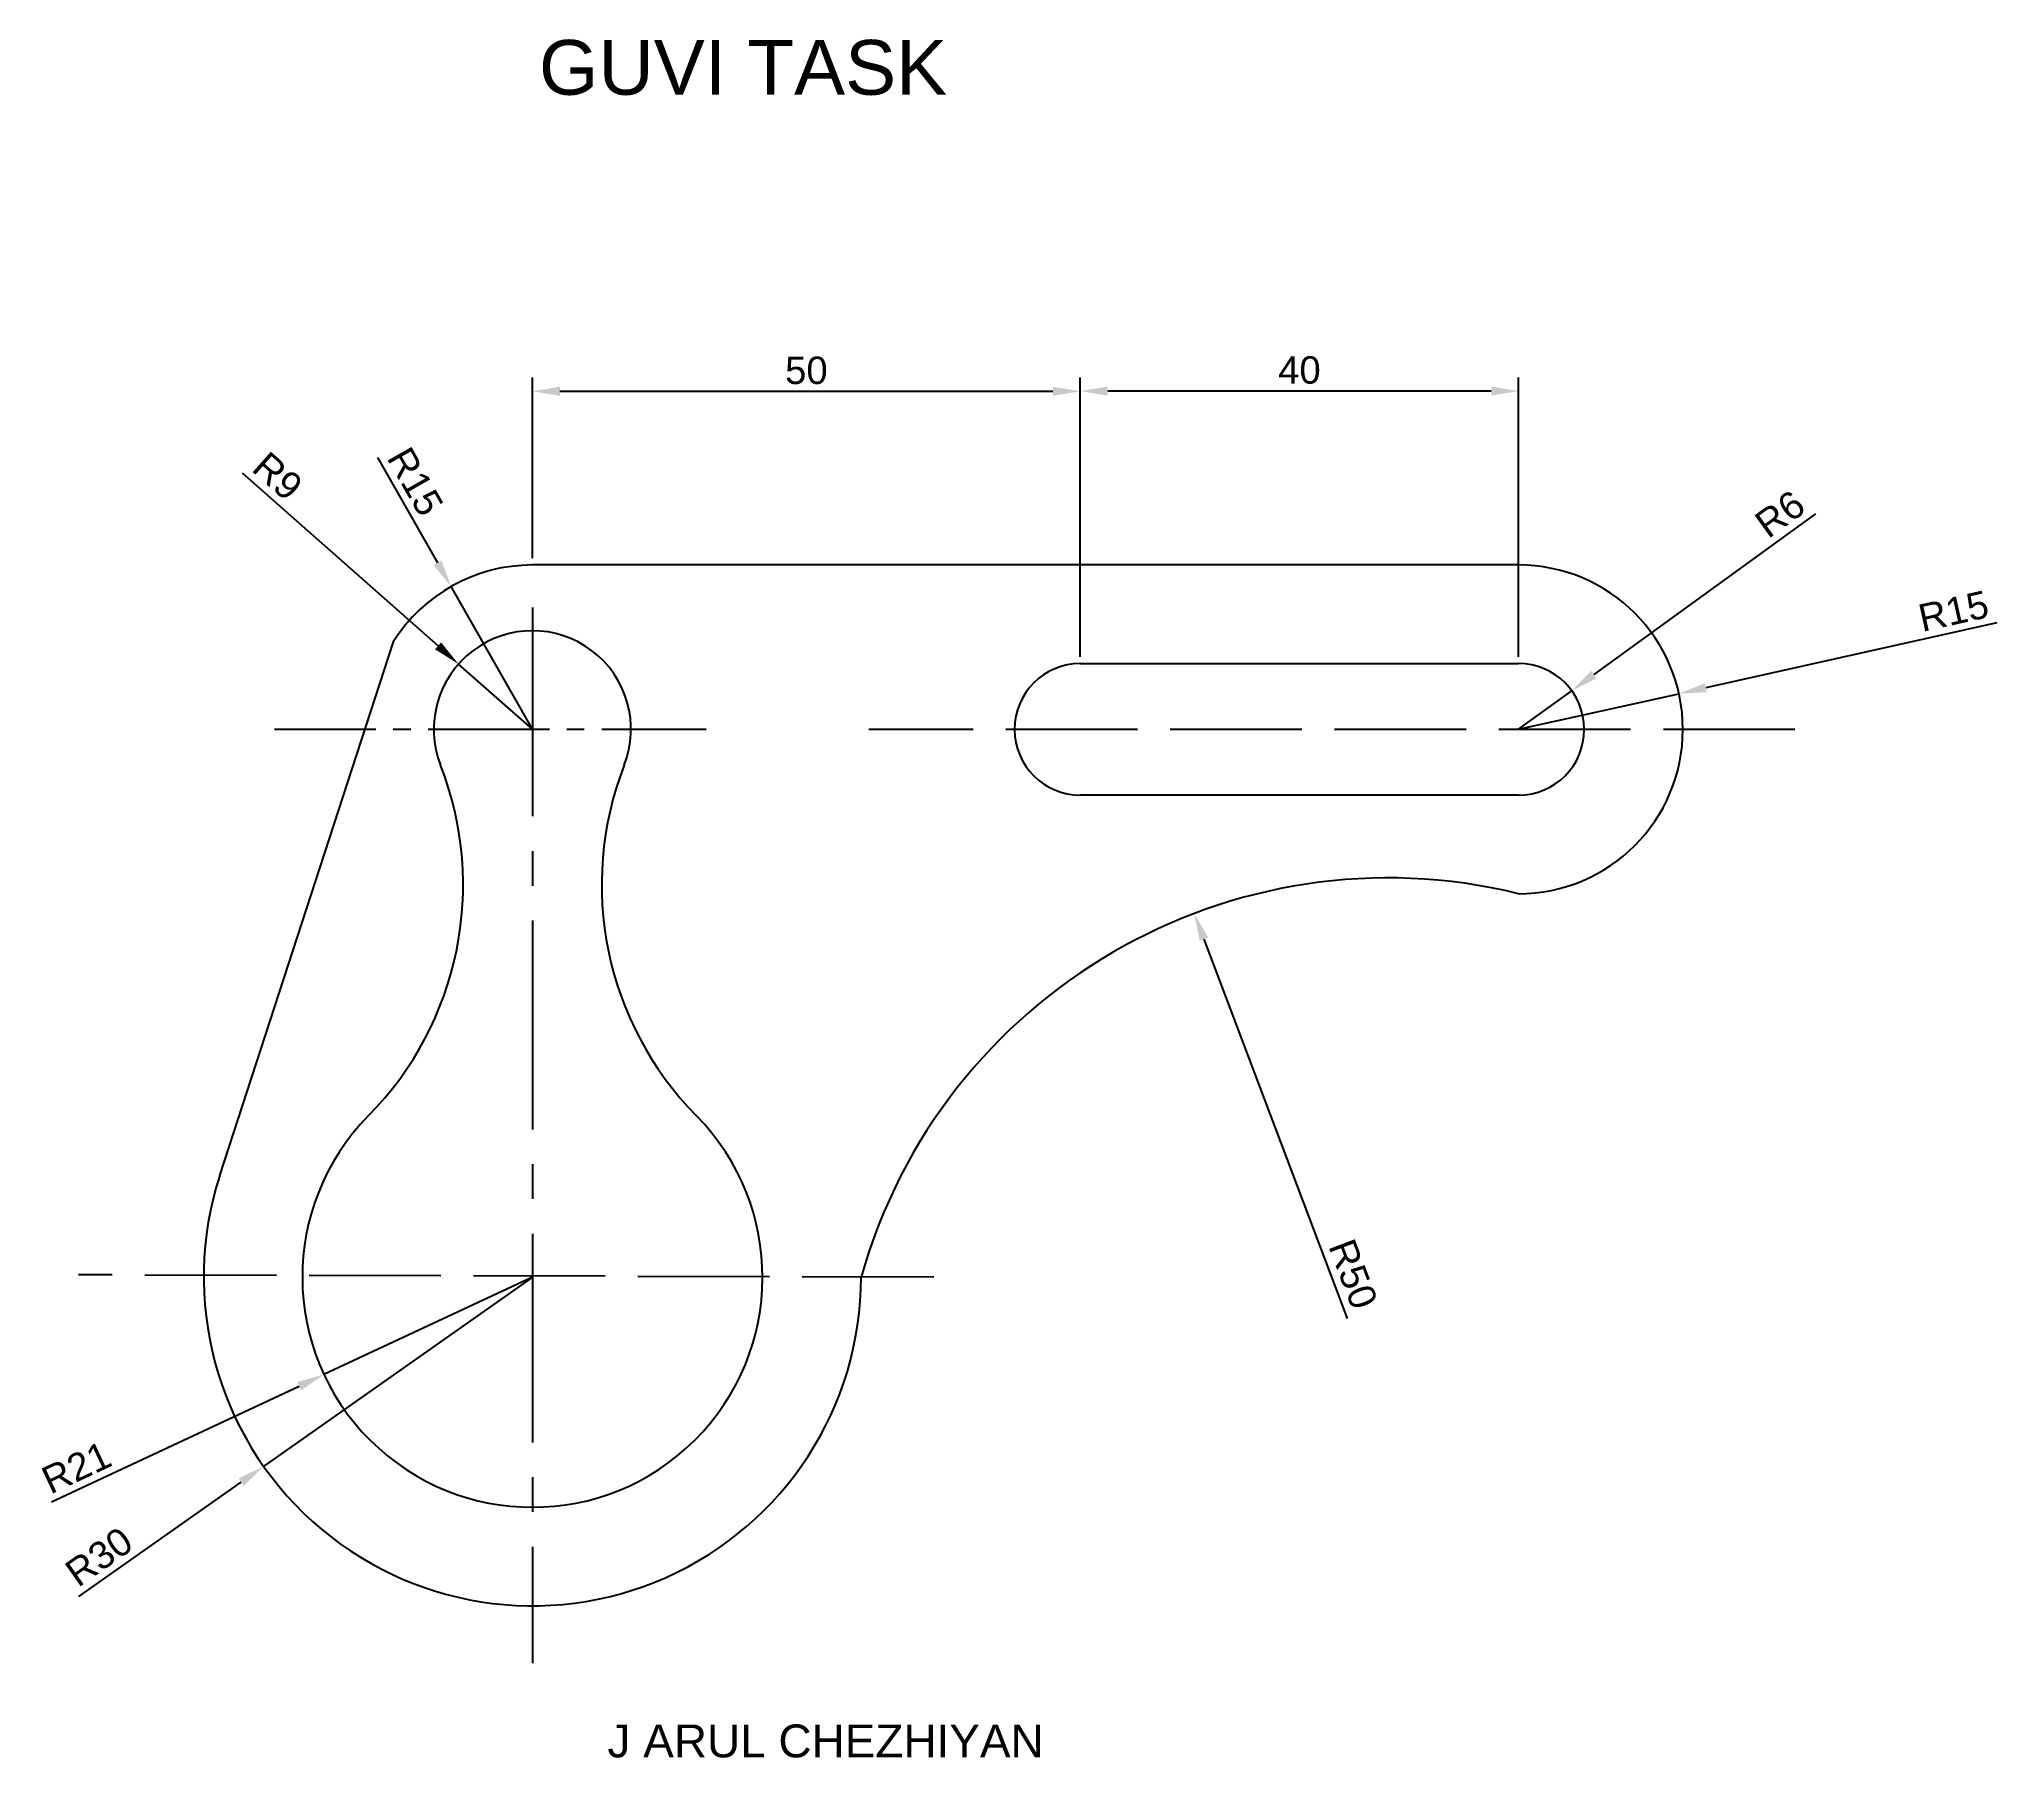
# Model space of a CAD drawing. Header units: millimetres. Extents: x 179 to 357, y 100 to 257.
import ezdxf

# ---------------------------------------------------------------- set-up
doc = ezdxf.new("R2010")
doc.units = ezdxf.units.MM
doc.linetypes.add('ACAD_ISO02W100', pattern=[15, 12, -3])
doc.linetypes.add('CENTER2', pattern=[28.575, 19.05, -3.175, 3.175, -3.175])
doc.styles.get("Standard").update_dxf_attribs({"font": 'arial.ttf'})
doc.dimstyles.new('ISO-25', dxfattribs={"dimtxt": 2.5, "dimasz": 2.5, "dimexe": 1.25, "dimexo": 0.625, "dimtad": 1, "dimtxsty": 'Standard', "dimcen": 2.5, "dimadec": 0, "dimazin": 0, "dimtfac": 1, "dimtmove": 0, "dimatfit": 3, "dimfxl": 1, "dimarcsym": 0})

# ---------------------------------------------------------------- blocks, each defined once
blk = doc.blocks.new('*D2')
at = {"color": 0, "lineweight": -2, "transparency": 16777216}
blk.add_line((298.21, 140.47), (285.1, 175.09), dxfattribs=at)
at = {"color": 0, "transparency": 16777216}
blk.add_solid([(285.49, 175.23), (284.71, 174.94), (284.21, 177.42)], dxfattribs=at)
at = {"layer": 'Defpoints', "color": 0, "transparency": 16777216}
for p in [(284.21, 177.42), (301.93, 130.67)]:
    blk.add_point(p, dxfattribs=at)
at = {"color": 0, "transparency": 16777216, "insert": (298.71, 144.52), "char_height": 2.5, "attachment_point": 5, "rotation": 290.7569}
blk.add_mtext('R50', dxfattribs=at)
blk = doc.blocks.new('*D3')
at = {"color": 0, "lineweight": -2, "transparency": 16777216}
for p, q in [((223.81, 144.24), (204.78, 135.35)), ((179.92, 123.74), (202.51, 134.29))]:
    blk.add_line(p, q, dxfattribs=at)
at = {"color": 0, "transparency": 16777216}
blk.add_solid([(202.34, 134.67), (202.69, 133.91), (204.78, 135.35)], dxfattribs=at)
at = {"layer": 'Defpoints', "color": 0, "transparency": 16777216}
for p in [(223.81, 144.24), (204.78, 135.35)]:
    blk.add_point(p, dxfattribs=at)
at = {"color": 0, "transparency": 16777216, "insert": (182.18, 126.87), "char_height": 2.5, "attachment_point": 5, "rotation": 25.037}
blk.add_mtext('R21', dxfattribs=at)
blk = doc.blocks.new('*D4')
at = {"color": 0, "lineweight": -2, "transparency": 16777216}
for p, q in [((223.81, 144.24), (199.28, 126.97)), ((182.4, 115.08), (197.23, 125.53))]:
    blk.add_line(p, q, dxfattribs=at)
at = {"color": 0, "transparency": 16777216}
blk.add_solid([(196.99, 125.87), (197.47, 125.19), (199.28, 126.97)], dxfattribs=at)
at = {"layer": 'Defpoints', "color": 0, "transparency": 16777216}
for p in [(223.81, 144.24), (199.28, 126.97)]:
    blk.add_point(p, dxfattribs=at)
at = {"color": 0, "transparency": 16777216, "insert": (184.25, 118.71), "char_height": 2.5, "attachment_point": 5, "rotation": 35.1512}
blk.add_mtext('R30', dxfattribs=at)
blk = doc.blocks.new('*D5')
at = {"color": 0, "lineweight": -2, "transparency": 16777216}
for p, q in [((197.31, 217.66), (215.19, 201.85)), ((223.81, 194.24), (217.06, 200.2))]:
    blk.add_line(p, q, dxfattribs=at)
at = {"color": 0, "transparency": 16777216}
blk.add_solid([(215.47, 202.17), (214.91, 201.54), (217.06, 200.2)], dxfattribs=at)
at = {"layer": 'Defpoints', "color": 0, "transparency": 16777216}
for p in [(217.06, 200.2), (223.81, 194.24)]:
    blk.add_point(p, dxfattribs=at)
at = {"color": 0, "transparency": 16777216, "insert": (200.55, 217.34), "char_height": 2.5, "attachment_point": 5, "rotation": 318.5248}
blk.add_mtext('R9', dxfattribs=at)
blk = doc.blocks.new('*D6')
at = {"color": 0, "lineweight": -2, "transparency": 16777216}
for p, q in [((209.66, 219.06), (215.14, 209.44)), ((223.81, 194.24), (216.38, 207.27))]:
    blk.add_line(p, q, dxfattribs=at)
at = {"color": 0, "transparency": 16777216}
blk.add_solid([(215.5, 209.65), (214.78, 209.24), (216.38, 207.27)], dxfattribs=at)
at = {"layer": 'Defpoints', "color": 0, "transparency": 16777216}
for p in [(216.38, 207.27), (223.81, 194.24)]:
    blk.add_point(p, dxfattribs=at)
at = {"color": 0, "transparency": 16777216, "insert": (213.11, 216.85), "char_height": 2.5, "attachment_point": 5, "rotation": 299.6752}
blk.add_mtext('R15', dxfattribs=at)
blk = doc.blocks.new('*D7')
at = {"color": 0, "lineweight": -2, "transparency": 16777216}
for p, q in [((340.92, 213.9), (320.69, 199.23)), ((313.81, 194.24), (318.66, 197.76))]:
    blk.add_line(p, q, dxfattribs=at)
at = {"color": 0, "transparency": 16777216}
blk.add_solid([(320.44, 199.57), (320.93, 198.89), (318.66, 197.76)], dxfattribs=at)
at = {"layer": 'Defpoints', "color": 0, "transparency": 16777216}
for p in [(318.66, 197.76), (313.81, 194.24)]:
    blk.add_point(p, dxfattribs=at)
at = {"color": 0, "transparency": 16777216, "insert": (337.67, 213.89), "char_height": 2.5, "attachment_point": 5, "rotation": 35.9525}
blk.add_mtext('R6', dxfattribs=at)
blk = doc.blocks.new('*D8')
at = {"color": 0, "lineweight": -2, "transparency": 16777216}
for p, q in [((357.46, 203.95), (330.89, 198.04)), ((313.81, 194.24), (328.45, 197.49))]:
    blk.add_line(p, q, dxfattribs=at)
at = {"color": 0, "transparency": 16777216}
blk.add_solid([(330.8, 198.44), (330.98, 197.63), (328.45, 197.49)], dxfattribs=at)
at = {"layer": 'Defpoints', "color": 0, "transparency": 16777216}
for p in [(328.45, 197.49), (313.81, 194.24)]:
    blk.add_point(p, dxfattribs=at)
at = {"color": 0, "transparency": 16777216, "insert": (353.51, 205.02), "char_height": 2.5, "attachment_point": 5, "rotation": 12.5395}
blk.add_mtext('R15', dxfattribs=at)
blk = doc.blocks.new('*D9')
at = {"color": 0, "lineweight": -2, "transparency": 16777216}
for p, q in [((273.81, 209.86), (273.81, 226.36)), ((313.81, 200.86), (313.81, 226.36)), ((311.31, 225.11), (276.31, 225.11))]:
    blk.add_line(p, q, dxfattribs=at)
at = {"color": 0, "transparency": 16777216}
for points in [[(276.31, 225.53), (276.31, 224.7), (273.81, 225.11)], [(311.31, 225.53), (311.31, 224.7), (313.81, 225.11)]]:
    blk.add_solid(points, dxfattribs=at)
at = {"layer": 'Defpoints', "color": 0, "transparency": 16777216}
for p in [(273.81, 225.11), (273.81, 209.24), (313.81, 200.24)]:
    blk.add_point(p, dxfattribs=at)
at = {"color": 0, "transparency": 16777216, "insert": (293.81, 227.02), "char_height": 2.5, "attachment_point": 5}
blk.add_mtext('40', dxfattribs=at)
blk = doc.blocks.new('*D10')
at = {"color": 0, "lineweight": -2, "transparency": 16777216}
for p, q in [((223.81, 209.86), (223.81, 226.34)), ((273.81, 200.86), (273.81, 226.34)), ((226.31, 225.09), (271.31, 225.09))]:
    blk.add_line(p, q, dxfattribs=at)
at = {"color": 0, "transparency": 16777216}
for points in [[(226.31, 225.51), (226.31, 224.68), (223.81, 225.09)], [(271.31, 225.51), (271.31, 224.68), (273.81, 225.09)]]:
    blk.add_solid(points, dxfattribs=at)
at = {"layer": 'Defpoints', "color": 0, "transparency": 16777216}
for p in [(273.81, 225.09), (223.81, 209.24), (273.81, 200.24)]:
    blk.add_point(p, dxfattribs=at)
at = {"color": 0, "transparency": 16777216, "insert": (248.81, 226.99), "char_height": 2.5, "attachment_point": 5}
blk.add_mtext('50', dxfattribs=at)

msp = doc.modelspace()

# ---------------------------------------------------------------- linework, layer by layer
for p, q in [((273.806, 209.237), (223.806, 209.237)), ((313.806, 209.237), (273.806, 209.237)), ((195.276, 153.511), (211.111, 202.226)), ((273.806, 200.237), (313.806, 200.237)), ((313.806, 188.237), (273.806, 188.237))]:
    msp.add_line(p, q)
at = {"linetype": 'CENTER2'}
msp.add_line((223.806, 205.352), (223.806, 108.988), dxfattribs=at)
at = {"linetype": 'CENTER2', "ltscale": 0.5}
for p, q in [((223.806, 194.237), (200.252, 194.237)), ((239.653, 194.237), (223.806, 194.237))]:
    msp.add_line(p, q, dxfattribs=at)
at = {"linetype": 'ACAD_ISO02W100'}
for p, q in [((339.023, 194.237), (254.512, 194.237)), ((260.435, 144.237), (182.391, 144.44))]:
    msp.add_line(p, q, dxfattribs=at)
for centre, radius, start, end in [((223.806, 194.237), 15, 90, 147.8194), ((313.806, 194.237), 15, 270, 90), ((223.806, 194.237), 9, 338.64764, 201.35236), ((273.806, 194.237), 6, 90, 270), ((313.806, 194.237), 6, 270, 90), ((187.483, 180.037), 30, 315.41547, 21.35236), ((260.129, 180.037), 30, 158.64764, 224.58453), ((301.93, 130.668), 50, 76.25932, 164.25356), ((223.806, 144.237), 21, 135.41547, 44.58453), ((223.806, 144.237), 30, 161.99304, 0)]:
    msp.add_arc(centre, radius, start, end)

# ---------------------------------------------------------------- texts
for s, height, p in [('GUVI TASK', 5, (224.404, 252.159)), ('J ARUL CHEZHIYAN', 3, (230.657, 100.403))]:
    msp.add_text(s, height=height).set_placement(p)

# ---------------------------------------------------------------- dimensions: what is measured, and where the dimension line sits
for base, p1, p2, picture, middle in [((273.806, 225.092), (223.806, 209.237), (273.806, 200.237), '*D10', (248.806, 226.993)), ((273.806, 225.114), (313.806, 200.237), (273.806, 209.237), '*D9', (293.806, 227.015))]:
    dim = msp.add_linear_dim(base=base, p1=p1, p2=p2, dimstyle='ISO-25')
    dim.commit()
    dim.dimension.update_dxf_attribs({"geometry": picture, "text_midpoint": middle})
for center, mpoint, picture, middle in [((223.806, 194.237), (217.063, 200.198), '*D5', (199.287, 215.911)), ((223.806, 194.237), (216.38, 207.27), '*D6', (211.456, 215.911)), ((313.806, 194.237), (318.663, 197.76), '*D7', (338.786, 212.355)), ((313.806, 194.237), (328.448, 197.494), '*D8', (353.927, 203.161)), ((301.93, 130.668), (284.21, 177.423), '*D2', (296.936, 143.846)), ((223.806, 144.237), (204.78, 135.35), '*D3', (182.971, 125.164)), ((223.806, 144.237), (199.277, 126.965), '*D4', (185.346, 117.155))]:
    dim = msp.add_radius_dim(center=center, mpoint=mpoint, dimstyle='ISO-25')
    dim.commit()
    dim.dimension.update_dxf_attribs({"geometry": picture, "text_midpoint": middle, "dimtype": 164})

doc.saveas('drawing.dxf')
